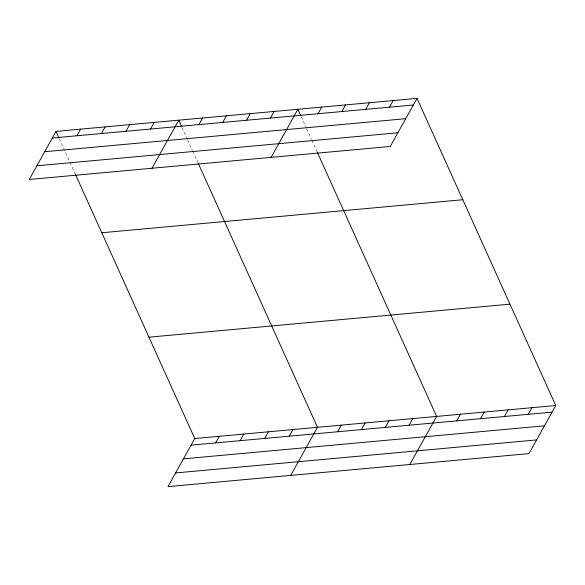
<?xml version="1.0" encoding="UTF-8"?>
<svg xmlns="http://www.w3.org/2000/svg" width="585" height="585" viewBox="0 0 585 585"><rect width="100%" height="100%" fill="white"/><g stroke="black" fill="none" stroke-linecap="round" stroke-linejoin="round"><path stroke-width="0.44" stroke-dasharray="2.92 2.19" d="M301.216 116.627L306.386 128.071M306.752 128.89L311.549 139.515M311.922 140.334L317.092 151.778M182.081 127.523L187.251 138.967M187.617 139.786L192.421 150.411M192.787 151.23L197.957 162.674M59.334 138.747L69.673 161.635M70.039 162.454L75.209 173.899"/><path stroke-width="0.88" d="M56.014 131.391L29.25 179.478L390.261 146.462L417.025 98.375L56.014 131.391L58.968 137.936M76.876 135.771L80.562 129.146M101.424 133.526L105.11 126.901M125.972 131.281L129.658 124.656M150.52 129.036L154.206 122.411M151.998 168.253L178.761 120.166L181.708 126.704M198.9 124.612L202.585 117.987M222.724 122.433L226.41 115.808M246.548 120.254L250.241 113.629M270.38 118.075L274.065 111.45M271.133 157.358L297.889 109.271L300.844 115.808M318.028 113.717L321.721 107.092M341.859 111.538L345.545 104.912M365.683 109.358L369.376 102.733M75.582 174.718L194.739 438.538L167.975 486.625L528.986 453.609L555.75 405.522L417.025 98.375M389.515 107.179L393.2 100.554M215.594 442.918L219.287 436.293M240.142 440.673L243.835 434.048M264.698 438.428L268.383 431.803M289.246 436.183L292.931 429.558M290.716 475.4L317.479 427.313L198.322 163.493M337.618 431.759L341.311 425.134M361.45 429.58L365.135 422.955M385.274 427.401L388.959 420.776M409.098 425.222L412.791 418.597M409.851 464.505L436.615 416.418L317.458 152.597M456.753 420.864L460.439 414.238M480.577 418.684L484.27 412.059M504.409 416.505L508.094 409.88M528.233 414.326L531.926 407.701M52.328 138.023L413.339 105M44.709 151.698L405.727 118.682M36.862 165.796L397.88 132.78M101.79 232.75L462.808 199.734M148.956 337.179L509.974 304.163M194.739 438.538L555.75 405.522M191.046 445.163L552.064 412.147M183.434 458.845L544.445 425.829M175.588 472.943L536.599 439.927"/></g></svg>
